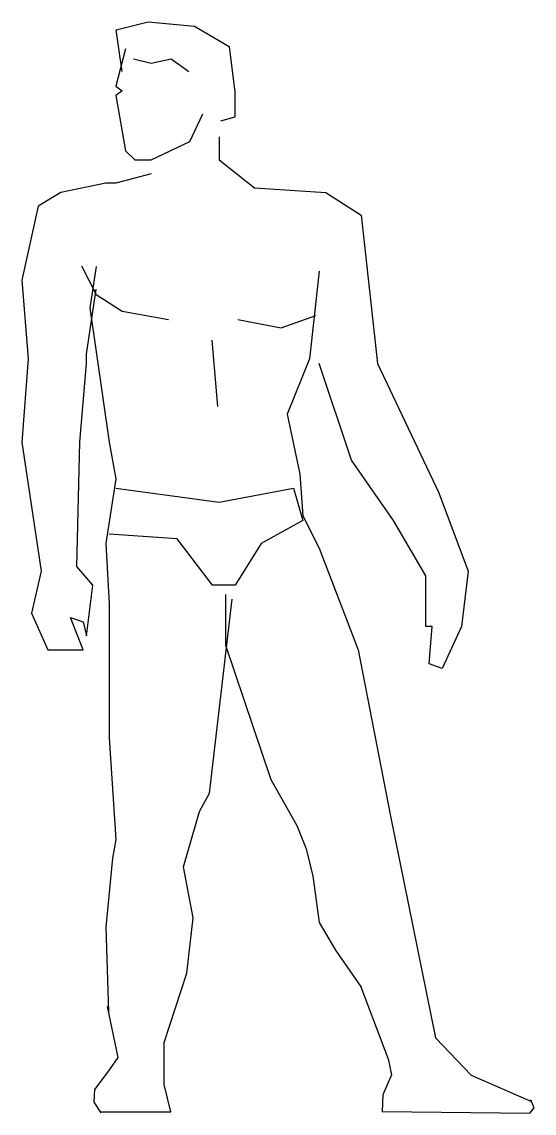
# Model space of a CAD drawing. Extents: x 0.02 to 0.84, y 0 to 1.75.
import ezdxf

# ---------------------------------------------------------------- set-up
doc = ezdxf.new("R2010")
doc.units = 0
doc.layers.get('0').update_dxf_attribs({"color": 8, "linetype": 'CONTINUOUS'})

msp = doc.modelspace()

# ---------------------------------------------------------------- linework, layer by layer
at = {"color": 0}
msp.add_line((0.566, 0.2059), (0.6103, 0.0892), dxfattribs=at)
for points in [[(0.1826, 1.6752), (0.1778, 1.7081), (0.173, 1.7416), (0.2243, 1.7547), (0.2986, 1.7478), (0.3542, 1.7149), (0.3633, 1.6417), (0.3633, 1.6019), (0.3403, 1.5951)], [(0.1878, 1.7112), (0.1721, 1.6516), (0.1826, 1.6441), (0.1721, 1.6367), (0.1878, 1.5479), (0.203, 1.533), (0.2291, 1.533), (0.2912, 1.5628), (0.3121, 1.6069)], [(0.2008, 1.6951), (0.2291, 1.6882), (0.2612, 1.6951), (0.2895, 1.6752)], [(0.3381, 1.5702), (0.3381, 1.533), (0.395, 1.4883), (0.5093, 1.4808), (0.5662, 1.4442), (0.5923, 1.2064), (0.691, 0.999), (0.7379, 0.8729), (0.7275, 0.7841), (0.6962, 0.7171), (0.6753, 0.7245), (0.6805, 0.7841), (0.6701, 0.7841), (0.6701, 0.8655), (0.6184, 0.9543), (0.551, 1.0511), (0.4989, 1.2064)], [(0.2291, 1.5106), (0.1721, 1.4957), (0.1565, 1.4957), (0.0839, 1.4808), (0.0474, 1.4591), (0.0214, 1.3399), (0.0318, 1.2138), (0.0214, 1.0803), (0.0527, 0.8729), (0.037, 0.8059), (0.0631, 0.7469), (0.12, 0.7469), (0.0996, 0.799), (0.12, 0.7916), (0.1252, 0.7692), (0.1356, 0.8506), (0.1096, 0.8804), (0.1148, 1.0803), (0.1252, 1.2064), (0.1252, 1.2213), (0.1409, 1.3256)], [(0.1174, 1.3629), (0.1409, 1.3169), (0.1826, 1.2902), (0.2569, 1.2772)], [(0.1409, 1.3622), (0.1304, 1.2958), (0.1617, 1.0803), (0.1721, 1.0213), (0.1565, 0.9176), (0.1617, 0.8208), (0.1617, 0.6059), (0.1721, 0.4426), (0.1669, 0.4128), (0.1565, 0.3017), (0.1603, 0.1658)], [(0.4989, 1.3548), (0.4833, 1.2138), (0.4472, 1.125), (0.468, 1.0288), (0.4728, 0.9617), (0.4989, 0.9102), (0.5615, 0.7469), (0.6132, 0.4799), (0.6857, 0.1241), (0.7431, 0.0645), (0.84, 0.022)], [(0.3681, 1.2772), (0.4376, 1.2635), (0.4937, 1.2834)], [(0.3264, 1.2436), (0.3355, 1.1374)], [(0.1721, 1.0064), (0.3381, 0.9841), (0.4576, 1.0064), (0.4728, 0.9543), (0.4055, 0.9176), (0.3642, 0.8506), (0.3277, 0.8506), (0.2708, 0.9251), (0.1617, 0.9325)], [(0.1472, 0.0055), (0.2604, 0.0055), (0.2499, 0.0495), (0.2499, 0.1166), (0.2864, 0.2278), (0.2964, 0.3166), (0.2812, 0.3985), (0.3068, 0.4873), (0.3225, 0.5171), (0.359, 0.8282)], [(0.3486, 0.8357), (0.3486, 0.7543), (0.4211, 0.5389), (0.4628, 0.465), (0.478, 0.4277), (0.4885, 0.3836), (0.4989, 0.3091), (0.525, 0.265), (0.5662, 0.2054), (0.5664, 0.205)], [(0.1585, 0.1746), (0.1756, 0.0927), (0.1596, 0.0699), (0.138, 0.0415), (0.1369, 0.021), (0.1483, 0.0039)], [(0.6098, 0.0905), (0.6099, 0.0903), (0.6148, 0.0646), (0.6013, 0.0327), (0.6001, 0.0058), (0.8378, 0.0033)], [(0.8374, 0.0038), (0.8441, 0.0121), (0.8389, 0.0245)]]:
    msp.add_lwpolyline(points, dxfattribs=at)

doc.saveas('drawing.dxf')
